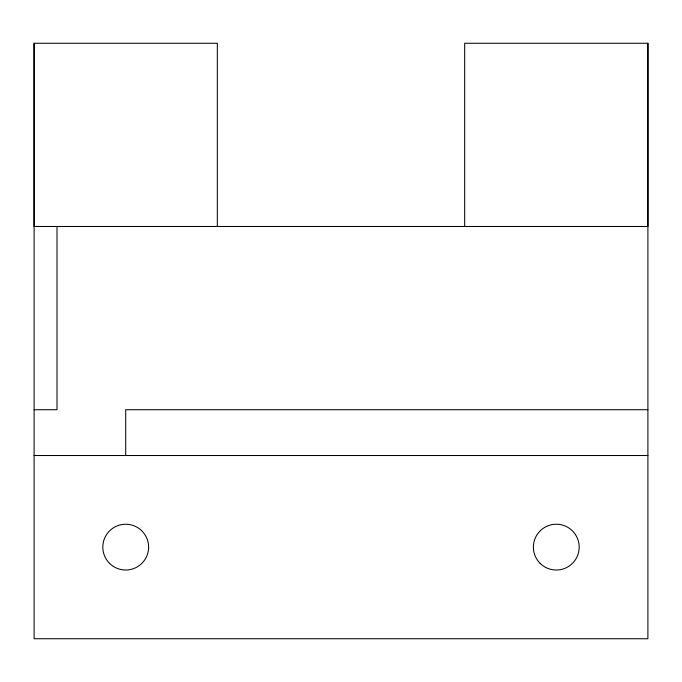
<?xml version="1.0" encoding="UTF-8"?>
<svg xmlns="http://www.w3.org/2000/svg" width="682" height="682" viewBox="0 0 682 682"><rect width="100%" height="100%" fill="white"/><g stroke="black" fill="none" stroke-linecap="round" stroke-linejoin="round"><path stroke-width="1.02" d="M217.328 226.484L217.328 43.264L34.1 43.264L34.1 226.484L647.9 226.484L647.9 43.264L464.672 43.264L464.672 226.484M34.1 409.712L57.007 409.712L57.007 226.484M647.9 409.712L125.71 409.712L125.71 455.516M34.1 455.516L647.9 455.516M647.9 43.264L647.9 638.736L34.1 638.736L34.1 43.264M109.521 563.323A22.907 22.907 0 0 0 147.832 553.051A22.907 22.907 0 0 0 119.785 525.004A22.907 22.907 0 0 0 109.521 563.323M540.093 563.323A22.907 22.907 0 0 0 578.413 553.051A22.907 22.907 0 0 0 550.357 525.004A22.907 22.907 0 0 0 540.093 563.323"/></g></svg>
